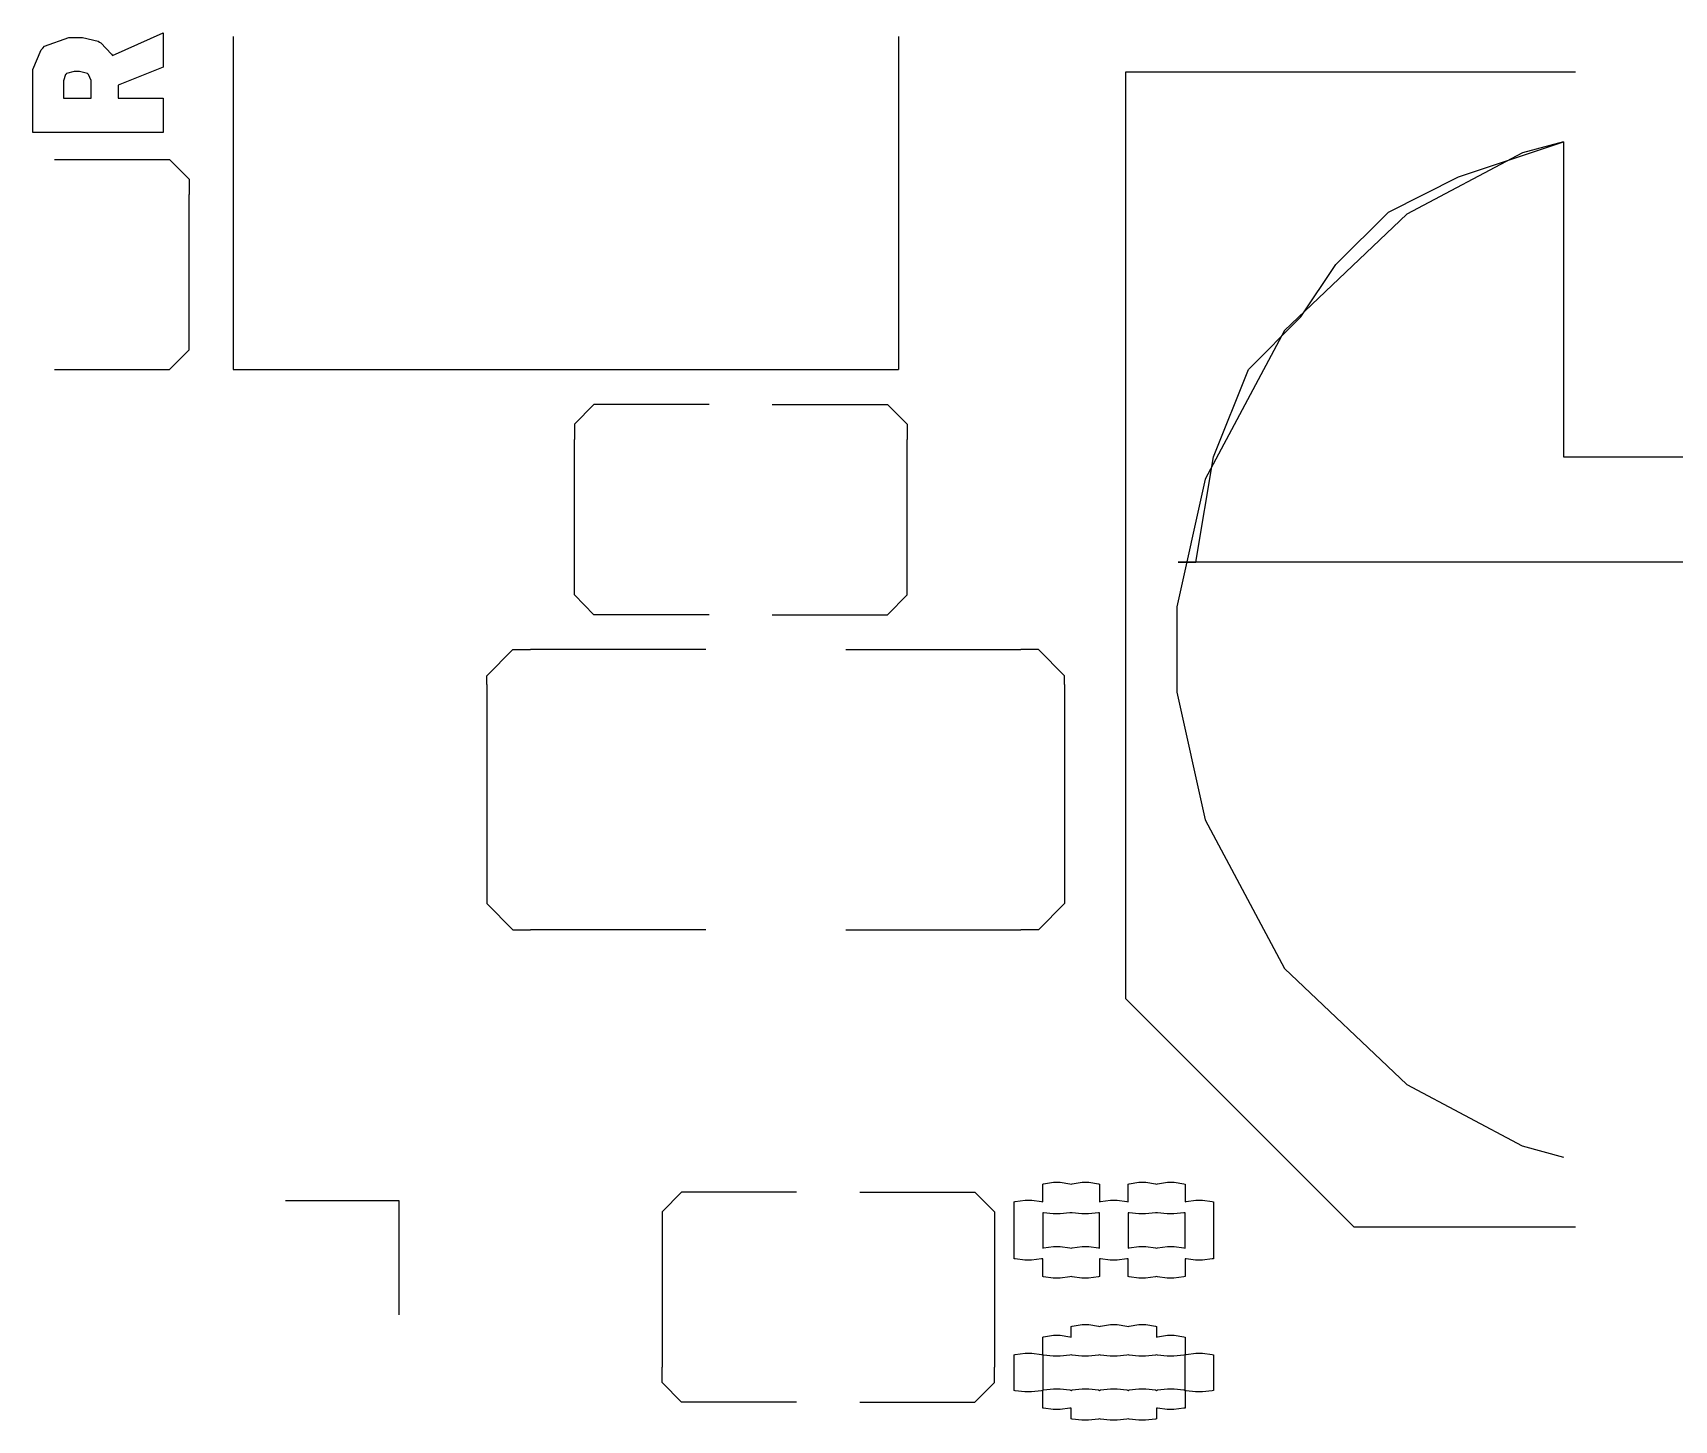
# Model space of a CAD drawing. Extents: x 0 to 132, y 0 to 98.
# Drawn here: x 62.6 to 71.98, y 63.13 to 71.05 of the extents above; entities that cross this region are included whole.
import ezdxf

# ---------------------------------------------------------------- set-up
doc = ezdxf.new("R2010")
doc.units = 0
doc.layers.get('0').update_dxf_attribs({"linetype": 'CONTINUOUS'})

msp = doc.modelspace()

# ---------------------------------------------------------------- linework, layer by layer
at = {"color": 0}
for p, q in [((62.6593, 70.9648), (62.6692, 70.9757)), ((62.6692, 70.9757), (62.8082, 71.024)), ((62.8082, 71.024), (62.8551, 71.024)), ((62.8551, 71.024), (62.8869, 71.024)), ((62.8869, 71.024), (62.9765, 71.0036)), ((62.9765, 71.0036), (62.9846, 70.9979)), ((62.9846, 70.9979), (62.9916, 70.9937)), ((62.9916, 70.9937), (63.052, 70.9306)), ((63.0576, 70.9221), (63.3469, 71.0516)), ((63.3469, 71.0516), (63.3469, 70.8561)), ((63.748, 71.0297), (63.748, 69.1293)), ((67.5474, 71.0297), (67.5474, 69.1293)), ((62.6029, 70.8424), (62.6498, 70.9553)), ((62.6498, 70.9553), (62.6593, 70.9648)), ((63.052, 70.9306), (63.0576, 70.9221)), ((62.6029, 70.8007), (62.6029, 70.8424)), ((62.6029, 70.4825), (62.6029, 70.8007)), ((62.7902, 70.8131), (62.7779, 70.7775)), ((62.793, 70.8159), (62.7902, 70.8131)), ((62.7959, 70.8187), (62.793, 70.8159)), ((62.8385, 70.8311), (62.7959, 70.8187)), ((62.8551, 70.8311), (62.8385, 70.8311)), ((62.8689, 70.8311), (62.8551, 70.8311)), ((62.9144, 70.8187), (62.8689, 70.8311)), ((62.9186, 70.8159), (62.9144, 70.8187)), ((62.9211, 70.8131), (62.9186, 70.8159)), ((62.9363, 70.7789), (62.9211, 70.8131)), ((63.3469, 70.8561), (63.0908, 70.7528)), ((68.8467, 65.5327), (68.8467, 70.8297)), ((68.8467, 70.8297), (71.4156, 70.8297)), ((62.7779, 70.7775), (62.7779, 70.7651)), ((62.7779, 70.7651), (62.7779, 70.6783)), ((62.9363, 70.7651), (62.9363, 70.7789)), ((62.9363, 70.6783), (62.9363, 70.7651)), ((63.0908, 70.7528), (63.0908, 70.6783)), ((62.7779, 70.6783), (62.9363, 70.6783)), ((63.0908, 70.6783), (63.3469, 70.6783)), ((63.3469, 70.6783), (63.3469, 70.4825)), ((63.3469, 70.4825), (62.6029, 70.4825)), ((70.7457, 70.2289), (71.3465, 70.4289)), ((71.3465, 70.4289), (71.1122, 70.3654)), ((71.3465, 70.4289), (71.3465, 68.629)), ((62.7271, 70.328), (63.3469, 70.328)), ((63.3469, 70.328), (63.3843, 70.328)), ((63.3843, 70.328), (63.4958, 70.2165)), ((71.1122, 70.3654), (70.4508, 70.0155)), ((70.346, 70.0278), (70.7457, 70.2289)), ((63.4958, 70.2165), (63.4958, 70.1781)), ((63.4958, 70.1781), (63.4958, 70.1283)), ((63.4958, 69.3289), (63.4958, 70.1283)), ((70.4508, 70.0155), (69.7523, 69.3512)), ((70.0458, 69.7286), (70.346, 70.0278)), ((69.8458, 69.4284), (70.0458, 69.7286)), ((69.547, 69.1279), (69.8458, 69.4284)), ((63.4958, 69.2781), (63.4958, 69.3289)), ((69.7523, 69.3512), (69.299, 68.5024)), ((63.3843, 69.1279), (63.4958, 69.2408)), ((63.4958, 69.2408), (63.4958, 69.2781)), ((62.7271, 69.1279), (63.3469, 69.1279)), ((63.3469, 69.1279), (63.3843, 69.1279)), ((63.748, 69.1293), (67.5474, 69.1293)), ((69.3469, 68.629), (69.547, 69.1279)), ((65.8082, 68.9282), (65.6967, 68.8164)), ((65.8467, 68.9282), (65.8082, 68.9282)), ((66.4669, 68.9282), (65.8467, 68.9282)), ((66.8267, 68.9282), (67.4469, 68.9282)), ((67.4469, 68.9282), (67.4839, 68.9282)), ((67.4839, 68.9282), (67.5968, 68.8164)), ((65.6967, 68.8164), (65.6967, 68.7779)), ((67.5968, 68.8164), (67.5968, 68.7779)), ((65.6967, 68.7779), (65.6967, 68.7282)), ((65.6967, 67.9291), (65.6967, 68.7282)), ((67.5968, 68.7779), (67.5968, 68.7282)), ((67.5968, 67.9291), (67.5968, 68.7282)), ((69.2464, 68.0283), (69.3469, 68.629)), ((71.3465, 68.629), (72.9463, 68.629)), ((69.299, 68.5024), (69.1374, 67.7718)), ((75.1459, 68.0283), (69.1459, 68.0283)), ((69.1459, 68.0283), (69.2464, 68.0283)), ((65.6967, 67.878), (65.6967, 67.9291)), ((67.5968, 67.878), (67.5968, 67.9291)), ((65.6967, 67.8409), (65.6967, 67.878)), ((65.8082, 67.7277), (65.6967, 67.8409)), ((67.4839, 67.7277), (67.5968, 67.8409)), ((67.5968, 67.8409), (67.5968, 67.878)), ((65.8467, 67.7277), (65.8082, 67.7277)), ((66.4669, 67.7277), (65.8467, 67.7277)), ((66.8267, 67.7277), (67.4469, 67.7277)), ((67.4469, 67.7277), (67.4839, 67.7277)), ((69.1374, 67.7718), (69.1374, 67.528)), ((65.1965, 67.3791), (65.345, 67.528)), ((65.345, 67.528), (65.3962, 67.528)), ((65.3962, 67.528), (65.4459, 67.528)), ((66.4464, 67.528), (65.4459, 67.528)), ((67.2469, 67.528), (68.2459, 67.528)), ((68.2971, 67.528), (68.2459, 67.528)), ((68.3465, 67.528), (68.2971, 67.528)), ((68.4967, 67.3791), (68.3465, 67.528)), ((69.1374, 67.528), (69.1374, 67.2853)), ((65.1965, 67.3283), (65.1965, 67.3791)), ((65.1965, 67.3283), (65.1965, 66.1278)), ((68.4967, 67.3283), (68.4967, 67.3791)), ((68.4967, 67.3283), (68.4967, 66.1278)), ((69.1374, 67.2853), (69.299, 66.5551)), ((69.299, 66.5551), (69.7523, 65.7063)), ((65.1965, 66.1278), (65.1965, 66.0785)), ((68.4967, 66.1278), (68.4967, 66.0785)), ((65.1965, 66.0785), (65.345, 65.9282)), ((68.4967, 66.0785), (68.3465, 65.9282)), ((65.345, 65.9282), (65.3962, 65.9282)), ((65.3962, 65.9282), (65.4459, 65.9282)), ((66.4464, 65.9282), (65.4459, 65.9282)), ((67.2469, 65.9282), (68.2459, 65.9282)), ((68.2971, 65.9282), (68.2459, 65.9282)), ((68.3465, 65.9282), (68.2971, 65.9282)), ((69.7523, 65.7063), (70.4508, 65.0434)), ((70.1477, 64.2317), (68.8467, 65.5327)), ((70.4508, 65.0434), (71.1108, 64.6934)), ((71.1108, 64.6934), (71.3465, 64.6285)), ((66.3085, 64.4289), (66.197, 64.317)), ((66.3455, 64.4289), (66.3085, 64.4289)), ((66.9657, 64.4289), (66.3455, 64.4289)), ((67.3269, 64.4289), (67.9468, 64.4289)), ((67.9468, 64.4289), (67.9842, 64.4289)), ((67.9842, 64.4289), (68.0956, 64.317)), ((68.3715, 64.4744), (68.3768, 64.4772)), ((68.3715, 64.3738), (68.3715, 64.4744)), ((68.3768, 64.4772), (68.4332, 64.4853)), ((68.4332, 64.4853), (68.4526, 64.4853)), ((68.4526, 64.4853), (68.472, 64.4853)), ((68.472, 64.4853), (68.5271, 64.4772)), ((68.5271, 64.4772), (68.5341, 64.4744)), ((68.5341, 64.4744), (68.5394, 64.4772)), ((68.5394, 64.4772), (68.5959, 64.4853)), ((68.5959, 64.4853), (68.6153, 64.4853)), ((68.6153, 64.4853), (68.6347, 64.4853)), ((68.6347, 64.4853), (68.6897, 64.4772)), ((68.6897, 64.4772), (68.6964, 64.4744)), ((68.6964, 64.4744), (68.6964, 64.3738)), ((68.859, 64.4744), (68.8647, 64.4772)), ((68.859, 64.3738), (68.859, 64.4744)), ((68.8647, 64.4772), (68.9211, 64.4853)), ((68.9211, 64.4853), (68.9405, 64.4853)), ((68.9405, 64.4853), (68.9599, 64.4853)), ((68.9599, 64.4853), (69.015, 64.4772)), ((69.015, 64.4772), (69.0217, 64.4744)), ((69.0217, 64.4744), (69.0273, 64.4772)), ((69.0273, 64.4772), (69.0838, 64.4853)), ((69.0838, 64.4853), (69.1032, 64.4853)), ((69.1032, 64.4853), (69.1226, 64.4853)), ((69.1226, 64.4853), (69.1776, 64.4772)), ((69.1776, 64.4772), (69.1843, 64.4744)), ((69.1843, 64.4744), (69.1843, 64.3738)), ((64.6963, 64.3791), (64.0457, 64.3791)), ((64.6963, 63.7286), (64.6963, 64.3791)), ((66.197, 64.317), (66.197, 64.2786)), ((68.0956, 64.317), (68.0956, 64.2786)), ((68.2089, 64.3738), (68.2142, 64.3763)), ((68.2089, 64.0486), (68.2089, 64.3738)), ((68.2142, 64.3763), (68.2706, 64.3834)), ((68.2706, 64.3834), (68.29, 64.3834)), ((68.29, 64.3834), (68.3094, 64.3834)), ((68.3094, 64.3834), (68.3645, 64.3763)), ((68.3645, 64.3763), (68.3715, 64.3738)), ((68.6964, 64.3738), (68.7021, 64.3763)), ((68.7021, 64.3763), (68.7585, 64.3834)), ((68.7585, 64.3834), (68.7779, 64.3834)), ((68.7779, 64.3834), (68.7973, 64.3834)), ((68.7973, 64.3834), (68.8523, 64.3763)), ((68.8523, 64.3763), (68.859, 64.3738)), ((69.1843, 64.3738), (69.19, 64.3763)), ((69.19, 64.3763), (69.2464, 64.3834)), ((69.2464, 64.3834), (69.2658, 64.3834)), ((69.2658, 64.3834), (69.2848, 64.3834)), ((69.2848, 64.3834), (69.3402, 64.3763)), ((69.3402, 64.3763), (69.3469, 64.3738)), ((69.3469, 64.3738), (69.3469, 64.0486)), ((66.197, 64.2786), (66.197, 64.2288)), ((66.197, 64.2288), (66.197, 63.4284)), ((68.0956, 64.2786), (68.0956, 64.2288)), ((68.0956, 64.2288), (68.0956, 63.4284)), ((68.3768, 64.3117), (68.3715, 64.3117)), ((68.3715, 64.3117), (68.3715, 64.1092)), ((68.4318, 64.3047), (68.3768, 64.3117)), ((68.4526, 64.3047), (68.4318, 64.3047)), ((68.4706, 64.3047), (68.4526, 64.3047)), ((68.5271, 64.3117), (68.4706, 64.3047)), ((68.5341, 64.3117), (68.5271, 64.3117)), ((68.5394, 64.3117), (68.5341, 64.3117)), ((68.5945, 64.3047), (68.5394, 64.3117)), ((68.6153, 64.3047), (68.5945, 64.3047)), ((68.6333, 64.3047), (68.6153, 64.3047)), ((68.6897, 64.3117), (68.6333, 64.3047)), ((68.6964, 64.3117), (68.6897, 64.3117)), ((68.6964, 64.1092), (68.6964, 64.3117)), ((68.8647, 64.3117), (68.859, 64.3117)), ((68.859, 64.3117), (68.859, 64.1092)), ((68.9197, 64.3047), (68.8647, 64.3117)), ((68.9405, 64.3047), (68.9197, 64.3047)), ((68.9585, 64.3047), (68.9405, 64.3047)), ((69.015, 64.3117), (68.9585, 64.3047)), ((69.0217, 64.3117), (69.015, 64.3117)), ((69.0273, 64.3117), (69.0217, 64.3117)), ((69.0824, 64.3047), (69.0273, 64.3117)), ((69.1032, 64.3047), (69.0824, 64.3047)), ((69.1212, 64.3047), (69.1032, 64.3047)), ((69.1776, 64.3117), (69.1212, 64.3047)), ((69.1843, 64.3117), (69.1776, 64.3117)), ((69.1843, 64.1092), (69.1843, 64.3117)), ((70.1477, 64.2317), (71.4156, 64.2317)), ((68.2142, 64.0472), (68.2089, 64.0486)), ((68.2696, 64.0401), (68.2142, 64.0472)), ((68.29, 64.0401), (68.2696, 64.0401)), ((68.308, 64.0401), (68.29, 64.0401)), ((68.3645, 64.0472), (68.308, 64.0401)), ((68.3715, 64.0486), (68.3645, 64.0472)), ((68.3715, 64.1092), (68.3768, 64.1117)), ((68.3715, 63.9466), (68.3715, 64.0486)), ((68.3768, 64.1117), (68.4332, 64.1188)), ((68.4332, 64.1188), (68.4526, 64.1188)), ((68.4526, 64.1188), (68.472, 64.1188)), ((68.472, 64.1188), (68.5271, 64.1117)), ((68.5271, 64.1117), (68.5341, 64.1092)), ((68.5341, 64.1092), (68.5394, 64.1117)), ((68.5394, 64.1117), (68.5959, 64.1188)), ((68.5959, 64.1188), (68.6153, 64.1188)), ((68.6153, 64.1188), (68.6347, 64.1188)), ((68.6347, 64.1188), (68.6897, 64.1117)), ((68.6897, 64.1117), (68.6964, 64.1092)), ((68.7021, 64.0472), (68.6964, 64.0486)), ((68.6964, 64.0486), (68.6964, 63.9466)), ((68.7571, 64.0401), (68.7021, 64.0472)), ((68.7779, 64.0401), (68.7571, 64.0401)), ((68.7959, 64.0401), (68.7779, 64.0401)), ((68.8523, 64.0472), (68.7959, 64.0401)), ((68.859, 64.0486), (68.8523, 64.0472)), ((68.859, 64.1092), (68.8647, 64.1117)), ((68.859, 63.9466), (68.859, 64.0486)), ((68.8647, 64.1117), (68.9211, 64.1188)), ((68.9211, 64.1188), (68.9405, 64.1188)), ((68.9405, 64.1188), (68.9599, 64.1188)), ((68.9599, 64.1188), (69.015, 64.1117)), ((69.015, 64.1117), (69.0217, 64.1092)), ((69.0217, 64.1092), (69.0273, 64.1117)), ((69.0273, 64.1117), (69.0838, 64.1188)), ((69.0838, 64.1188), (69.1032, 64.1188)), ((69.1032, 64.1188), (69.1226, 64.1188)), ((69.1226, 64.1188), (69.1776, 64.1117)), ((69.1776, 64.1117), (69.1843, 64.1092)), ((69.19, 64.0472), (69.1843, 64.0486)), ((69.1843, 64.0486), (69.1843, 63.9466)), ((69.245, 64.0401), (69.19, 64.0472)), ((69.2658, 64.0401), (69.245, 64.0401)), ((69.2838, 64.0401), (69.2658, 64.0401)), ((69.3402, 64.0472), (69.2838, 64.0401)), ((69.3469, 64.0486), (69.3402, 64.0472)), ((68.3768, 63.9452), (68.3715, 63.9466)), ((68.4318, 63.9382), (68.3768, 63.9452)), ((68.5271, 63.9452), (68.4706, 63.9382)), ((68.5341, 63.9466), (68.5271, 63.9452)), ((68.5394, 63.9452), (68.5341, 63.9466)), ((68.5945, 63.9382), (68.5394, 63.9452)), ((68.6897, 63.9452), (68.6333, 63.9382)), ((68.6964, 63.9466), (68.6897, 63.9452)), ((68.8647, 63.9452), (68.859, 63.9466)), ((68.9197, 63.9382), (68.8647, 63.9452)), ((69.015, 63.9452), (68.9585, 63.9382)), ((69.0217, 63.9466), (69.015, 63.9452)), ((69.0273, 63.9452), (69.0217, 63.9466)), ((69.0824, 63.9382), (69.0273, 63.9452)), ((69.1776, 63.9452), (69.1212, 63.9382)), ((69.1843, 63.9466), (69.1776, 63.9452)), ((68.4526, 63.9382), (68.4318, 63.9382)), ((68.4706, 63.9382), (68.4526, 63.9382)), ((68.6153, 63.9382), (68.5945, 63.9382)), ((68.6333, 63.9382), (68.6153, 63.9382)), ((68.9405, 63.9382), (68.9197, 63.9382)), ((68.9585, 63.9382), (68.9405, 63.9382)), ((69.1032, 63.9382), (69.0824, 63.9382)), ((69.1212, 63.9382), (69.1032, 63.9382)), ((68.5341, 63.6612), (68.5394, 63.664)), ((68.5341, 63.6005), (68.5341, 63.6612)), ((68.5394, 63.664), (68.5959, 63.6722)), ((68.5959, 63.6722), (68.6153, 63.6722)), ((68.6153, 63.6722), (68.6347, 63.6722)), ((68.6347, 63.6722), (68.6897, 63.664)), ((68.6897, 63.664), (68.6964, 63.6612)), ((68.6964, 63.6612), (68.7021, 63.664)), ((68.7021, 63.664), (68.7585, 63.6722)), ((68.7585, 63.6722), (68.7779, 63.6722)), ((68.7779, 63.6722), (68.7973, 63.6722)), ((68.7973, 63.6722), (68.8523, 63.664)), ((68.8523, 63.664), (68.859, 63.6612)), ((68.859, 63.6612), (68.8647, 63.664)), ((68.8647, 63.664), (68.9211, 63.6722)), ((68.9211, 63.6722), (68.9405, 63.6722)), ((68.9405, 63.6722), (68.9599, 63.6722)), ((68.9599, 63.6722), (69.015, 63.664)), ((69.015, 63.664), (69.0217, 63.6612)), ((69.0217, 63.6612), (69.0217, 63.6005)), ((68.3715, 63.6005), (68.3768, 63.6034)), ((68.3715, 63.5), (68.3715, 63.6005)), ((68.3768, 63.6034), (68.4332, 63.6115)), ((68.4332, 63.6115), (68.4526, 63.6115)), ((68.4526, 63.6115), (68.472, 63.6115)), ((68.472, 63.6115), (68.5271, 63.6034)), ((68.5271, 63.6034), (68.5341, 63.6005)), ((69.0217, 63.6005), (69.0273, 63.6034)), ((69.0273, 63.6034), (69.0838, 63.6115)), ((69.0838, 63.6115), (69.1032, 63.6115)), ((69.1032, 63.6115), (69.1226, 63.6115)), ((69.1226, 63.6115), (69.1776, 63.6034)), ((69.1776, 63.6034), (69.1843, 63.6005)), ((69.1843, 63.6005), (69.1843, 63.5)), ((68.2089, 63.5), (68.2142, 63.5014)), ((68.2089, 63.2961), (68.2089, 63.5)), ((68.2142, 63.5014), (68.2706, 63.5095)), ((68.2706, 63.5095), (68.29, 63.5095)), ((68.29, 63.5095), (68.3094, 63.5095)), ((68.3094, 63.5095), (68.3645, 63.5014)), ((68.3645, 63.5014), (68.3715, 63.5)), ((68.3715, 63.5), (68.3715, 63.2961)), ((68.3768, 63.4986), (68.3715, 63.5)), ((68.4318, 63.4919), (68.3768, 63.4986)), ((68.4526, 63.4919), (68.4318, 63.4919)), ((68.4706, 63.4919), (68.4526, 63.4919)), ((68.5271, 63.4986), (68.4706, 63.4919)), ((68.5341, 63.5), (68.5271, 63.4986)), ((68.5394, 63.4986), (68.5341, 63.5)), ((68.5945, 63.4919), (68.5394, 63.4986)), ((68.6153, 63.4919), (68.5945, 63.4919)), ((68.6333, 63.4919), (68.6153, 63.4919)), ((68.6897, 63.4986), (68.6333, 63.4919)), ((68.6964, 63.5), (68.6897, 63.4986)), ((68.7021, 63.4986), (68.6964, 63.5)), ((68.7571, 63.4919), (68.7021, 63.4986)), ((68.7779, 63.4919), (68.7571, 63.4919)), ((68.7959, 63.4919), (68.7779, 63.4919)), ((68.8523, 63.4986), (68.7959, 63.4919)), ((68.859, 63.5), (68.8523, 63.4986)), ((68.8647, 63.4986), (68.859, 63.5)), ((68.9197, 63.4919), (68.8647, 63.4986)), ((68.9405, 63.4919), (68.9197, 63.4919)), ((68.9585, 63.4919), (68.9405, 63.4919)), ((69.015, 63.4986), (68.9585, 63.4919)), ((69.0217, 63.5), (69.015, 63.4986)), ((69.0273, 63.4986), (69.0217, 63.5)), ((69.0824, 63.4919), (69.0273, 63.4986)), ((69.1032, 63.4919), (69.0824, 63.4919)), ((69.1212, 63.4919), (69.1032, 63.4919)), ((69.1776, 63.4986), (69.1212, 63.4919)), ((69.1843, 63.5), (69.1776, 63.4986)), ((69.1843, 63.5), (69.19, 63.5014)), ((69.1843, 63.2961), (69.1843, 63.5)), ((69.19, 63.5014), (69.2464, 63.5095)), ((69.2464, 63.5095), (69.2658, 63.5095)), ((69.2658, 63.5095), (69.2848, 63.5095)), ((69.2848, 63.5095), (69.3402, 63.5014)), ((69.3402, 63.5014), (69.3469, 63.5)), ((69.3469, 63.5), (69.3469, 63.2961)), ((66.197, 63.3786), (66.197, 63.4284)), ((66.197, 63.3416), (66.197, 63.3786)), ((68.0956, 63.3786), (68.0956, 63.4284)), ((68.0956, 63.3416), (68.0956, 63.3786)), ((66.3085, 63.2284), (66.197, 63.3416)), ((67.9842, 63.2284), (68.0956, 63.3416)), ((68.2142, 63.2947), (68.2089, 63.2961)), ((68.2696, 63.289), (68.2142, 63.2947)), ((68.29, 63.289), (68.2696, 63.289)), ((68.308, 63.289), (68.29, 63.289)), ((68.3645, 63.2947), (68.308, 63.289)), ((68.3715, 63.2961), (68.3645, 63.2947)), ((68.3715, 63.2961), (68.3768, 63.2989)), ((68.3715, 63.1941), (68.3715, 63.2961)), ((68.3768, 63.2989), (68.4332, 63.3056)), ((68.4332, 63.3056), (68.4526, 63.3056)), ((68.4526, 63.3056), (68.472, 63.3056)), ((68.472, 63.3056), (68.5271, 63.2989)), ((68.5271, 63.2989), (68.5341, 63.2961)), ((68.5341, 63.2961), (68.5394, 63.2989)), ((68.5394, 63.2989), (68.5959, 63.3056)), ((68.5959, 63.3056), (68.6153, 63.3056)), ((68.6153, 63.3056), (68.6347, 63.3056)), ((68.6347, 63.3056), (68.6897, 63.2989)), ((68.6897, 63.2989), (68.6964, 63.2961)), ((68.6964, 63.2961), (68.7021, 63.2989)), ((68.7021, 63.2989), (68.7585, 63.3056)), ((68.7585, 63.3056), (68.7779, 63.3056)), ((68.7779, 63.3056), (68.7973, 63.3056)), ((68.7973, 63.3056), (68.8523, 63.2989)), ((68.8523, 63.2989), (68.859, 63.2961)), ((68.859, 63.2961), (68.8647, 63.2989)), ((68.8647, 63.2989), (68.9211, 63.3056)), ((68.9211, 63.3056), (68.9405, 63.3056)), ((68.9405, 63.3056), (68.9599, 63.3056)), ((68.9599, 63.3056), (69.015, 63.2989)), ((69.015, 63.2989), (69.0217, 63.2961)), ((69.0217, 63.2961), (69.0273, 63.2989)), ((69.0273, 63.2989), (69.0838, 63.3056)), ((69.0838, 63.3056), (69.1032, 63.3056)), ((69.1032, 63.3056), (69.1226, 63.3056)), ((69.1226, 63.3056), (69.1776, 63.2989)), ((69.1776, 63.2989), (69.1843, 63.2961)), ((69.1843, 63.2961), (69.1843, 63.1941)), ((69.19, 63.2947), (69.1843, 63.2961)), ((69.245, 63.289), (69.19, 63.2947)), ((69.2658, 63.289), (69.245, 63.289)), ((69.2838, 63.289), (69.2658, 63.289)), ((69.3402, 63.2947), (69.2838, 63.289)), ((69.3469, 63.2961), (69.3402, 63.2947)), ((66.3455, 63.2284), (66.3085, 63.2284)), ((66.9657, 63.2284), (66.3455, 63.2284)), ((67.3269, 63.2284), (67.9468, 63.2284)), ((67.9468, 63.2284), (67.9842, 63.2284)), ((68.3768, 63.1941), (68.3715, 63.1941)), ((68.4318, 63.1871), (68.3768, 63.1941)), ((68.5271, 63.1941), (68.4706, 63.1871)), ((68.5341, 63.1941), (68.5271, 63.1941)), ((68.5341, 63.1335), (68.5341, 63.1941)), ((69.0273, 63.1941), (69.0217, 63.1941)), ((69.0217, 63.1941), (69.0217, 63.1335)), ((69.0824, 63.1871), (69.0273, 63.1941)), ((69.1776, 63.1941), (69.1212, 63.1871)), ((69.1843, 63.1941), (69.1776, 63.1941)), ((68.4526, 63.1871), (68.4318, 63.1871)), ((68.4706, 63.1871), (68.4526, 63.1871)), ((68.5394, 63.1321), (68.5341, 63.1335)), ((68.5945, 63.1264), (68.5394, 63.1321)), ((68.6153, 63.1264), (68.5945, 63.1264)), ((68.6333, 63.1264), (68.6153, 63.1264)), ((68.6897, 63.1321), (68.6333, 63.1264)), ((68.6964, 63.1335), (68.6897, 63.1321)), ((68.7021, 63.1321), (68.6964, 63.1335)), ((68.7571, 63.1264), (68.7021, 63.1321)), ((68.7779, 63.1264), (68.7571, 63.1264)), ((68.7959, 63.1264), (68.7779, 63.1264)), ((68.8523, 63.1321), (68.7959, 63.1264)), ((68.859, 63.1335), (68.8523, 63.1321)), ((68.8647, 63.1321), (68.859, 63.1335)), ((68.9197, 63.1264), (68.8647, 63.1321)), ((68.9405, 63.1264), (68.9197, 63.1264)), ((68.9585, 63.1264), (68.9405, 63.1264)), ((69.015, 63.1321), (68.9585, 63.1264)), ((69.0217, 63.1335), (69.015, 63.1321)), ((69.1032, 63.1871), (69.0824, 63.1871)), ((69.1212, 63.1871), (69.1032, 63.1871))]:
    msp.add_line(p, q, dxfattribs=at)

doc.saveas('drawing.dxf')
